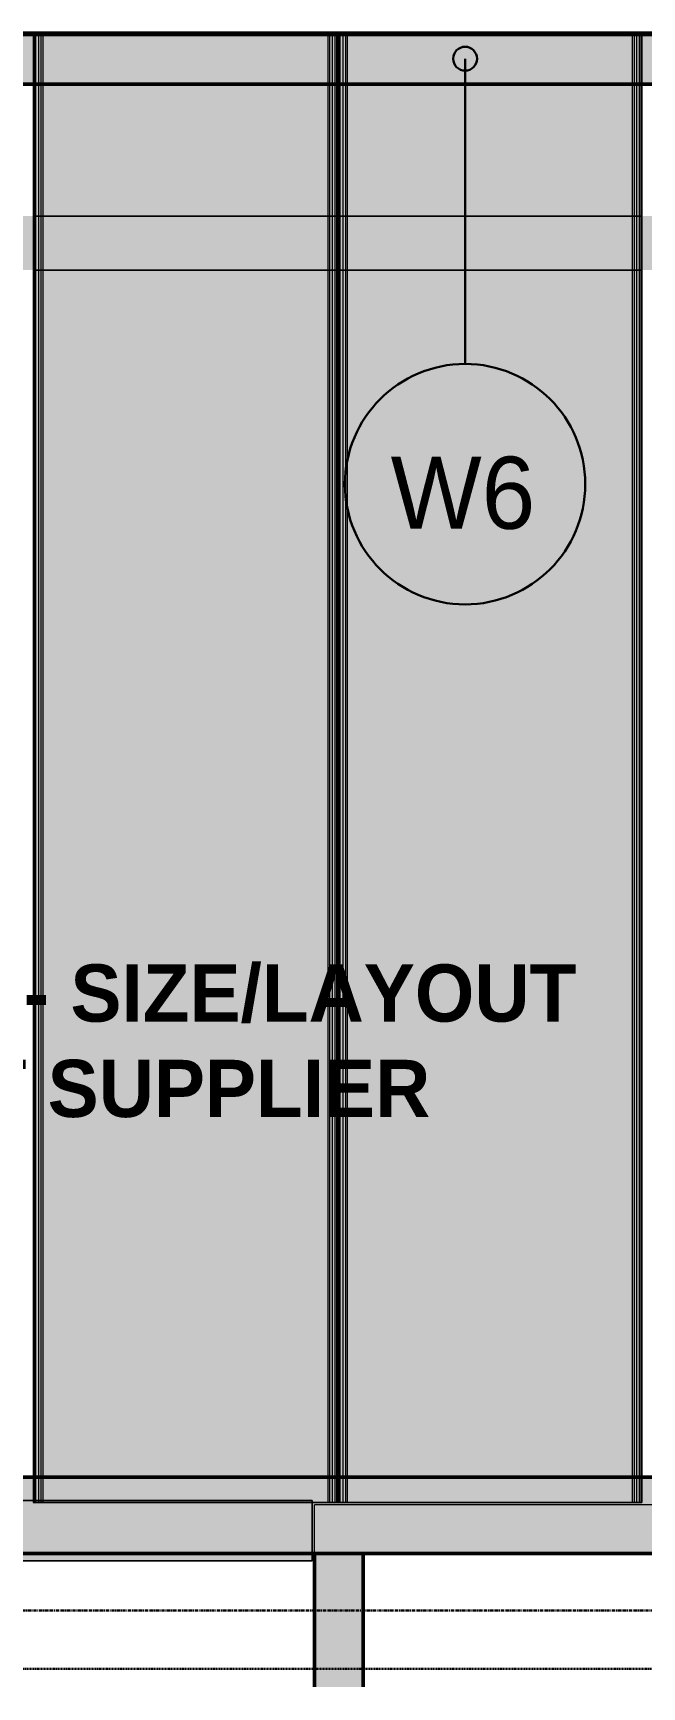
# Model space of a CAD drawing. Header units: inches. Extents: x -4126 to 593, y 9773 to 12297.
# Drawn here: x -1078.6 to -982.8, y 11523.2 to 11783.2 of the extents above; entities that cross this region are included whole.
import ezdxf

# ---------------------------------------------------------------- set-up
doc = ezdxf.new("R2010")
doc.units = ezdxf.units.IN
doc.header["$MEASUREMENT"] = 0
doc.linetypes.add('Dash Dot 3_16_', pattern=[0.3125, 0.1875, -0.0625, 0, -0.0625])
doc.linetypes.add('Grid Line 1_2_', pattern=[0.875, 0.5, -0.125, 0.125, -0.125])
for name, color, linetype, lineweight in [('A-ANNO-IDEN', 131, 'Continuous', 30), ('A-ANNO-SYMB', 150, 'Continuous', 9), ('A-WALL', 113, 'Continuous', 13), ('A-WALL-IDEN', 211, 'Continuous', 30), ('I-WALL', 2, 'Continuous', 13), ('S-BEAM', 12, 'Continuous', 9), ('S-FNDN', 32, 'Continuous', 13), ('S-GRID', 1, 'Continuous', 9)]:
    doc.layers.add(name, color=color, linetype=linetype, lineweight=lineweight)
doc.styles.add('Century Gothic_2', font='ufonts.com_century-gothic.ttf', dxfattribs={"height": 11.338583})
doc.styles.add('Century Gothic_B', font='GOTHICB.TTF', dxfattribs={"height": 9})

# ---------------------------------------------------------------- blocks, each defined once
blk = doc.blocks.new('CTR - 1st Phase - Common Walls_rvt-2-FRAMING PLAN - 2ND FLOOR AT RAMP')
at = {"layer": 'A-WALL', "lineweight": 5, "transparency": 33554585}
blk.add_hatch(color=8, dxfattribs=at).paths.add_polyline_path([(-3203.32, 11782.99), (-3203.32, 11783.24), (-3742.95, 11783.24), (-3742.95, 11782.99), (-3236.63, 11782.99)], flags=0)
at = {"layer": 'I-WALL', "lineweight": 5, "transparency": 33554585}
h = blk.add_hatch(color=8, dxfattribs=at)
h.paths.add_polyline_path([(-3501.42, 11745.94), (-3501.42, 11754.44), (-3534.23, 11754.44), (-3534.23, 11745.94), (-3505.3, 11745.94)], flags=0)
h.paths.add_polyline_path([(-3534.63, 11745.94), (-3534.63, 11754.44), (-3536.32, 11754.44), (-3536.32, 11745.94), (-3535.06, 11745.94)], flags=0)
h.paths.add_polyline_path([(-3536.71, 11745.94), (-3536.71, 11754.44), (-3582.12, 11754.44), (-3582.12, 11745.94)], flags=0)
h.paths.add_polyline_path([(-3583.36, 11745.94), (-3582.51, 11745.94), (-3582.51, 11754.44), (-3584.2, 11754.44), (-3584.2, 11745.94), (-3583.4, 11745.94)], flags=0)
h.paths.add_polyline_path([(-3584.6, 11745.94), (-3584.6, 11754.44), (-3630, 11754.44), (-3630, 11745.94), (-3597.57, 11745.94)], flags=0)
h.paths.add_polyline_path([(-3631.28, 11745.94), (-3630.39, 11745.94), (-3630.39, 11754.44), (-3632.08, 11754.44), (-3632.08, 11745.94), (-3631.65, 11745.94)], flags=0)
h.paths.add_polyline_path([(-3632.48, 11745.94), (-3632.48, 11754.44), (-3677.88, 11754.44), (-3677.88, 11745.94)], flags=0)
h.paths.add_polyline_path([(-3679.12, 11745.94), (-3678.27, 11745.94), (-3678.27, 11754.44), (-3679.97, 11754.44), (-3679.97, 11745.94), (-3679.16, 11745.94)], flags=0)
h.paths.add_polyline_path([(-3680.36, 11745.94), (-3680.36, 11754.44), (-3725.76, 11754.44), (-3725.76, 11745.94), (-3687.81, 11745.94)], flags=0)
h.paths.add_polyline_path([(-3727.04, 11745.94), (-3726.15, 11745.94), (-3726.15, 11754.44), (-3727.85, 11754.44), (-3727.85, 11745.94), (-3727.42, 11745.94)], flags=0)
h.paths.add_polyline_path([(-3728.24, 11745.94), (-3728.24, 11754.44), (-3773.64, 11754.44), (-3773.64, 11745.94)], flags=0)
h.paths.add_polyline_path([(-3774.84, 11745.94), (-3774.04, 11745.94), (-3774.04, 11754.44), (-3775.73, 11754.44), (-3775.73, 11745.94), (-3774.88, 11745.94)], flags=0)
h.paths.add_polyline_path([(-3776.12, 11745.94), (-3776.12, 11754.44), (-3821.52, 11754.44), (-3821.52, 11745.94), (-3778.04, 11745.94)], flags=0)
h.paths.add_polyline_path([(-3822.35, 11745.94), (-3821.92, 11745.94), (-3821.92, 11754.44), (-3822.76, 11754.44), (-3822.72, 11745.94)], flags=0)
h = blk.add_hatch(color=8, dxfattribs=at)
h.paths.add_polyline_path([(-3534.23, 11745.94), (-3534.23, 11754.44), (-3534.63, 11754.44), (-3534.63, 11745.94)], flags=0)
h.paths.add_polyline_path([(-3536.71, 11745.94), (-3536.32, 11745.94), (-3536.32, 11754.44), (-3536.71, 11754.44), (-3536.71, 11746.71)], flags=0)
h.paths.add_polyline_path([(-3582.51, 11745.94), (-3582.12, 11745.94), (-3582.12, 11754.44), (-3582.51, 11754.44), (-3582.51, 11747.83)], flags=0)
h.paths.add_polyline_path([(-3584.2, 11745.94), (-3584.2, 11754.44), (-3584.6, 11754.44), (-3584.6, 11745.94)], flags=0)
h.paths.add_polyline_path([(-3630.39, 11745.94), (-3630, 11745.94), (-3630, 11754.44), (-3630.39, 11754.44), (-3630.39, 11749)], flags=0)
h.paths.add_polyline_path([(-3632.48, 11745.94), (-3632.08, 11745.94), (-3632.08, 11754.44), (-3632.48, 11754.44), (-3632.48, 11749.05)], flags=0)
h.paths.add_polyline_path([(-3677.88, 11745.94), (-3677.88, 11754.44), (-3678.27, 11754.44), (-3678.27, 11745.94)], flags=0)
h.paths.add_polyline_path([(-3679.97, 11745.94), (-3679.97, 11754.44), (-3680.36, 11754.44), (-3680.36, 11745.94)], flags=0)
h.paths.add_polyline_path([(-3725.76, 11745.94), (-3725.76, 11754.44), (-3726.15, 11754.44), (-3726.15, 11745.94)], flags=0)
h.paths.add_polyline_path([(-3728.24, 11745.94), (-3727.85, 11745.94), (-3727.85, 11754.44), (-3728.24, 11754.44), (-3728.24, 11751.4)], flags=0)
h.paths.add_polyline_path([(-3774.04, 11745.94), (-3773.64, 11745.94), (-3773.64, 11754.44), (-3774.04, 11754.44), (-3774.04, 11752.52)], flags=0)
h.paths.add_polyline_path([(-3776.12, 11745.94), (-3775.73, 11745.94), (-3775.73, 11754.44), (-3776.12, 11754.44), (-3776.12, 11752.57)], flags=0)
h.paths.add_polyline_path([(-3821.92, 11745.94), (-3821.52, 11745.94), (-3821.52, 11754.44), (-3821.92, 11754.44), (-3821.92, 11753.69)], flags=0)
at = {"layer": 'A-WALL', "color": 53, "lineweight": 50}
blk.add_line((-3203.32, 11782.99), (-3742.95, 11782.99), dxfattribs=at)
at = {"layer": 'A-WALL', "color": 253}
blk.add_line((-3211.32, 11782.99), (-3742.95, 11782.99), dxfattribs=at)
at = {"layer": 'I-WALL', "color": 253}
for p, q in [((-3631.2, 11754.44), (-3630.82, 11754.44)), ((-3630.82, 11754.44), (-3630.39, 11754.44)), ((-3630.39, 11754.44), (-3630, 11754.44)), ((-3630, 11754.44), (-3584.6, 11754.44)), ((-3584.6, 11754.44), (-3584.2, 11754.44)), ((-3584.2, 11754.44), (-3583.77, 11754.44)), ((-3583.77, 11754.44), (-3583.4, 11754.44)), ((-3583.31, 11754.44), (-3582.94, 11754.44)), ((-3582.94, 11754.44), (-3582.51, 11754.44)), ((-3582.51, 11754.44), (-3582.12, 11754.44)), ((-3582.12, 11754.44), (-3536.71, 11754.44)), ((-3536.71, 11754.44), (-3536.32, 11754.44)), ((-3536.32, 11754.44), (-3535.89, 11754.44)), ((-3535.89, 11754.44), (-3535.51, 11754.44)), ((-3630.82, 11745.94), (-3631.2, 11745.94)), ((-3630.39, 11745.94), (-3630.82, 11745.94)), ((-3630, 11745.94), (-3630.39, 11745.94)), ((-3584.6, 11745.94), (-3630, 11745.94)), ((-3584.2, 11745.94), (-3584.6, 11745.94)), ((-3583.77, 11745.94), (-3584.2, 11745.94)), ((-3583.4, 11745.94), (-3583.77, 11745.94)), ((-3582.94, 11745.94), (-3583.31, 11745.94)), ((-3582.51, 11745.94), (-3582.94, 11745.94)), ((-3582.12, 11745.94), (-3582.51, 11745.94)), ((-3536.71, 11745.94), (-3582.12, 11745.94)), ((-3536.32, 11745.94), (-3536.71, 11745.94)), ((-3535.89, 11745.94), (-3536.32, 11745.94)), ((-3535.51, 11745.94), (-3535.89, 11745.94))]:
    blk.add_line(p, q, dxfattribs=at)
at = {"layer": 'I-WALL', "color": 9}
for p, q in [((-3630.39, 11754.44), (-3631.2, 11754.44)), ((-3630, 11754.44), (-3630.39, 11754.44)), ((-3584.6, 11754.44), (-3630, 11754.44)), ((-3584.2, 11754.44), (-3584.6, 11754.44)), ((-3583.4, 11754.44), (-3584.2, 11754.44)), ((-3582.51, 11754.44), (-3583.31, 11754.44)), ((-3582.12, 11754.44), (-3582.51, 11754.44)), ((-3536.71, 11754.44), (-3582.12, 11754.44)), ((-3536.32, 11754.44), (-3536.71, 11754.44)), ((-3535.51, 11754.44), (-3536.32, 11754.44)), ((-3631.2, 11745.94), (-3630.39, 11745.94)), ((-3630.39, 11745.94), (-3630, 11745.94)), ((-3630, 11745.94), (-3584.6, 11745.94)), ((-3584.6, 11745.94), (-3584.2, 11745.94)), ((-3584.2, 11745.94), (-3583.4, 11745.94)), ((-3583.31, 11745.94), (-3582.51, 11745.94)), ((-3582.51, 11745.94), (-3582.12, 11745.94)), ((-3582.12, 11745.94), (-3536.71, 11745.94)), ((-3536.71, 11745.94), (-3536.32, 11745.94)), ((-3536.32, 11745.94), (-3535.51, 11745.94))]:
    blk.add_line(p, q, dxfattribs=at)
blk = doc.blocks.new('CTR - 1st Phase -Stairs _ Elevators_rvt-2-FRAMING PLAN - 2ND FLOOR AT RAMP')
at = {"layer": 'I-WALL', "lineweight": 5, "transparency": 33554585}
h = blk.add_hatch(color=8, dxfattribs=at)
h.paths.add_polyline_path([(-3823.2, 11551.9), (-3823.2, 11551.92), (-3823.82, 11551.9)], flags=0)
h.paths.add_polyline_path([(-3823.2, 11552.46), (-3823.23, 11552.49), (-3823.22, 11552.46)], flags=0)
h = blk.add_hatch(color=8, dxfattribs=at)
h.paths.add_polyline_path([(-3823.2, 11551.92), (-3823.21, 11552.04), (-3823.82, 11552), (-3823.82, 11551.92), (-3823.2, 11551.92)], flags=0)
h.paths.add_polyline_path([(-3823.82, 11552.34), (-3823.2, 11552.38), (-3823.22, 11552.46), (-3823.82, 11552.41), (-3823.82, 11552.38)], flags=0)
for points in [[(-3823.82, 11552.04), (-3823.2, 11552.04), (-3823.22, 11552.34), (-3823.82, 11552.34)], [(-3823.82, 11551.19), (-3823.2, 11551.19), (-3823.2, 11551.9), (-3823.82, 11551.9), (-3823.82, 11551.34)], [(-3823.2, 11548.19), (-3823.2, 11551.19), (-3823.82, 11551.19), (-3823.82, 11548.19)], [(-3774.04, 11552.04), (-3747.33, 11552.04), (-3747.33, 11552.19), (-3822.76, 11552.19), (-3822.76, 11552.34), (-3823.2, 11552.34), (-3823.16, 11552.04), (-3774.47, 11552.04)], [(-3587.32, 11542.99), (-3587.32, 11552.19), (-3747.33, 11552.19), (-3747.33, 11548.19), (-3823.2, 11548.19), (-3823.16, 11542.99), (-3599.32, 11542.99)], [(-3821.52, 11552.19), (-3821.52, 11552.34), (-3821.92, 11552.34), (-3821.92, 11552.19)], [(-3823.2, 11547.59), (-3823.2, 11548.19), (-3823.82, 11548.19), (-3823.82, 11547.59)], [(-3823.2, 11542.99), (-3823.2, 11547.59), (-3823.82, 11547.59), (-3823.82, 11542.99)]]:
    blk.add_hatch(color=8, dxfattribs=at).paths.add_polyline_path(points, flags=0)
h = blk.add_hatch(color=8, dxfattribs=at)
h.paths.add_polyline_path([(-3823.16, 11548.19), (-3747.33, 11548.19), (-3747.33, 11552.04), (-3823.2, 11552), (-3823.2, 11548.19)], flags=0)
h.paths.add_polyline_path([(-3823.2, 11552.34), (-3822.76, 11552.38), (-3822.76, 11552.49), (-3823.2, 11552.46), (-3823.2, 11552.38)], flags=0)
h = blk.add_hatch(color=8, dxfattribs=at)
h.paths.add_polyline_path([(-3774.47, 11552.34), (-3774.47, 11552.49), (-3775.3, 11552.46), (-3775.3, 11552.34), (-3774.84, 11552.34)], flags=0)
h.paths.add_polyline_path([(-3822.35, 11552.34), (-3822.35, 11552.49), (-3822.76, 11552.46), (-3822.72, 11552.34)], flags=0)
h = blk.add_hatch(color=8, dxfattribs=at)
h.paths.add_polyline_path([(-3774.47, 11552.19), (-3774.47, 11552.34), (-3775.3, 11552.34), (-3775.3, 11552.19), (-3774.84, 11552.19)], flags=0)
h.paths.add_polyline_path([(-3822.72, 11552.19), (-3822.35, 11552.19), (-3822.35, 11552.34), (-3822.76, 11552.34), (-3822.76, 11552.19)], flags=0)
h = blk.add_hatch(color=8, dxfattribs=at)
h.paths.add_polyline_path([(-3821.92, 11552.34), (-3821.92, 11552.49), (-3822.35, 11552.46), (-3822.35, 11552.34)], flags=0)
h.paths.add_polyline_path([(-3819.32, 11552.34), (-3819.32, 11552.49), (-3821.52, 11552.46), (-3821.52, 11552.34)], flags=0)
h = blk.add_hatch(color=8, dxfattribs=at)
h.paths.add_polyline_path([(-3727.42, 11552.19), (-3726.58, 11552.19), (-3726.58, 11552.49), (-3727.42, 11552.49)], flags=0)
h.paths.add_polyline_path([(-3821.52, 11552.19), (-3819.32, 11552.19), (-3819.32, 11552.34), (-3821.52, 11552.34)], flags=0)
h.paths.add_polyline_path([(-3821.92, 11552.19), (-3821.92, 11552.34), (-3822.35, 11552.34), (-3822.35, 11552.19)], flags=0)
h.paths.add_polyline_path([(-3679.16, 11552.19), (-3678.7, 11552.19), (-3678.7, 11552.49), (-3679.54, 11552.49), (-3679.54, 11552.19)], flags=0)
h.paths.add_polyline_path([(-3630.82, 11552.19), (-3630.82, 11552.49), (-3631.65, 11552.49), (-3631.65, 11552.19), (-3631.2, 11552.19)], flags=0)
h = blk.add_hatch(color=8, dxfattribs=at)
h.paths.add_polyline_path([(-3728.24, 11552.19), (-3727.85, 11552.19), (-3727.85, 11552.49), (-3728.24, 11552.49)], flags=0)
h.paths.add_polyline_path([(-3774.04, 11552.19), (-3773.64, 11552.19), (-3773.64, 11552.34), (-3774.04, 11552.34)], flags=0)
h.paths.add_polyline_path([(-3726.15, 11552.19), (-3725.76, 11552.19), (-3725.76, 11552.49), (-3726.15, 11552.49)], flags=0)
h.paths.add_polyline_path([(-3680.36, 11552.19), (-3679.97, 11552.19), (-3679.97, 11552.49), (-3680.36, 11552.49)], flags=0)
h.paths.add_polyline_path([(-3775.73, 11552.19), (-3775.73, 11552.34), (-3776.12, 11552.34), (-3776.12, 11552.19)], flags=0)
h.paths.add_polyline_path([(-3630.39, 11552.19), (-3630, 11552.19), (-3630, 11552.49), (-3630.39, 11552.49)], flags=0)
h.paths.add_polyline_path([(-3678.27, 11552.19), (-3677.88, 11552.19), (-3677.88, 11552.49), (-3678.27, 11552.49)], flags=0)
h.paths.add_polyline_path([(-3632.48, 11552.19), (-3632.08, 11552.19), (-3632.08, 11552.49), (-3632.48, 11552.49)], flags=0)
h.paths.add_polyline_path([(-3821.52, 11552.34), (-3821.52, 11552.49), (-3821.92, 11552.46), (-3821.92, 11552.34)], flags=0)
h = blk.add_hatch(color=8, dxfattribs=at)
h.paths.add_polyline_path([(-3774.04, 11552.19), (-3774.04, 11552.49), (-3774.47, 11552.46), (-3774.47, 11552.19)], flags=0)
h.paths.add_polyline_path([(-3773.64, 11552.19), (-3728.24, 11552.19), (-3728.24, 11552.49), (-3773.64, 11552.46), (-3773.64, 11552.34)], flags=0)
h.paths.add_polyline_path([(-3727.42, 11552.19), (-3727.42, 11552.49), (-3727.85, 11552.49), (-3727.85, 11552.19)], flags=0)
h.paths.add_polyline_path([(-3726.58, 11552.19), (-3726.15, 11552.19), (-3726.15, 11552.49), (-3726.58, 11552.49)], flags=0)
h.paths.add_polyline_path([(-3775.3, 11552.19), (-3775.3, 11552.49), (-3775.73, 11552.46), (-3775.73, 11552.19)], flags=0)
h.paths.add_polyline_path([(-3776.12, 11552.19), (-3776.12, 11552.49), (-3819.32, 11552.46), (-3819.32, 11552.19), (-3778.04, 11552.19)], flags=0)
h.paths.add_polyline_path([(-3725.76, 11552.19), (-3680.36, 11552.19), (-3680.36, 11552.49), (-3725.76, 11552.49)], flags=0)
h.paths.add_polyline_path([(-3679.97, 11552.19), (-3679.54, 11552.19), (-3679.54, 11552.49), (-3679.97, 11552.49)], flags=0)
h.paths.add_polyline_path([(-3631.65, 11552.19), (-3631.65, 11552.49), (-3632.08, 11552.49), (-3632.08, 11552.19)], flags=0)
h.paths.add_polyline_path([(-3587.32, 11552.19), (-3587.32, 11552.49), (-3630, 11552.49), (-3630, 11552.19), (-3599.32, 11552.19)], flags=0)
h.paths.add_polyline_path([(-3632.48, 11552.19), (-3632.48, 11552.49), (-3677.88, 11552.49), (-3677.88, 11552.19)], flags=0)
h.paths.add_polyline_path([(-3678.27, 11552.19), (-3678.27, 11552.49), (-3678.7, 11552.49), (-3678.7, 11552.19)], flags=0)
h.paths.add_polyline_path([(-3630.82, 11552.19), (-3630.39, 11552.19), (-3630.39, 11552.49), (-3630.82, 11552.49)], flags=0)
h = blk.add_hatch(color=8, dxfattribs=at)
h.paths.add_polyline_path([(-3775.73, 11552.34), (-3775.73, 11552.49), (-3776.12, 11552.46), (-3776.12, 11552.34)], flags=0)
h.paths.add_polyline_path([(-3773.64, 11552.34), (-3773.64, 11552.49), (-3774.04, 11552.46), (-3774.04, 11552.34)], flags=0)
at = {"layer": 'I-WALL', "color": 254}
for p, q in [((-3823.82, 11552.49), (-3823.23, 11552.49)), ((-3823.23, 11552.49), (-3823.82, 11552.49)), ((-3823.82, 11552.04), (-3823.82, 11552.34)), ((-3823.82, 11552.34), (-3823.82, 11552.04)), ((-3823.82, 11542.99), (-3823.82, 11547.59)), ((-3823.82, 11547.59), (-3823.82, 11542.99)), ((-3823.82, 11542.99), (-3823.2, 11542.99)), ((-3823.2, 11542.99), (-3823.82, 11542.99))]:
    blk.add_line(p, q, dxfattribs=at)
at = {"layer": 'I-WALL', "color": 253}
for p, q in [((-3823.82, 11551.61), (-3823.82, 11551.9)), ((-3823.82, 11551.9), (-3823.82, 11551.61)), ((-3823.82, 11551.19), (-3823.82, 11551.56)), ((-3823.82, 11551.56), (-3823.82, 11551.19)), ((-3823.82, 11548.19), (-3823.82, 11551.19)), ((-3823.82, 11551.19), (-3823.82, 11548.19)), ((-3823.16, 11552.49), (-3822.76, 11552.49)), ((-3822.76, 11552.49), (-3823.16, 11552.49)), ((-3822.72, 11552.49), (-3822.35, 11552.49)), ((-3822.35, 11552.49), (-3822.72, 11552.49)), ((-3822.35, 11552.49), (-3821.92, 11552.49)), ((-3821.92, 11552.49), (-3822.35, 11552.49)), ((-3821.92, 11552.49), (-3821.52, 11552.49)), ((-3821.52, 11552.49), (-3819.32, 11552.49)), ((-3819.32, 11552.49), (-3821.52, 11552.49)), ((-3819.32, 11552.49), (-3776.12, 11552.49)), ((-3776.12, 11552.49), (-3819.32, 11552.49)), ((-3776.12, 11552.49), (-3775.73, 11552.49)), ((-3775.73, 11552.49), (-3776.12, 11552.49)), ((-3775.73, 11552.49), (-3775.3, 11552.49)), ((-3775.3, 11552.49), (-3775.73, 11552.49)), ((-3775.3, 11552.49), (-3774.92, 11552.49)), ((-3774.92, 11552.49), (-3775.3, 11552.49)), ((-3774.84, 11552.49), (-3774.47, 11552.49)), ((-3774.47, 11552.49), (-3774.84, 11552.49)), ((-3774.47, 11552.49), (-3774.04, 11552.49)), ((-3774.04, 11552.49), (-3774.47, 11552.49)), ((-3774.04, 11552.49), (-3773.64, 11552.49)), ((-3773.64, 11552.49), (-3774.04, 11552.49)), ((-3773.64, 11552.49), (-3747.33, 11552.49)), ((-3747.33, 11552.49), (-3773.64, 11552.49)), ((-3747.33, 11552.49), (-3728.24, 11552.49)), ((-3728.24, 11552.49), (-3747.33, 11552.49)), ((-3728.24, 11552.49), (-3727.85, 11552.49)), ((-3727.85, 11552.49), (-3727.42, 11552.49)), ((-3727.42, 11552.49), (-3727.85, 11552.49)), ((-3727.42, 11552.49), (-3727.04, 11552.49)), ((-3726.96, 11552.49), (-3726.58, 11552.49)), ((-3726.58, 11552.49), (-3726.15, 11552.49)), ((-3726.15, 11552.49), (-3726.58, 11552.49)), ((-3726.15, 11552.49), (-3725.76, 11552.49)), ((-3725.76, 11552.49), (-3680.36, 11552.49)), ((-3680.36, 11552.49), (-3725.76, 11552.49)), ((-3680.36, 11552.49), (-3679.97, 11552.49)), ((-3679.97, 11552.49), (-3679.54, 11552.49)), ((-3679.54, 11552.49), (-3679.97, 11552.49)), ((-3679.54, 11552.49), (-3679.16, 11552.49)), ((-3679.08, 11552.49), (-3678.7, 11552.49)), ((-3678.7, 11552.49), (-3678.27, 11552.49)), ((-3678.27, 11552.49), (-3678.7, 11552.49)), ((-3678.27, 11552.49), (-3677.88, 11552.49)), ((-3677.88, 11552.49), (-3632.48, 11552.49)), ((-3632.48, 11552.49), (-3677.88, 11552.49)), ((-3632.48, 11552.49), (-3632.08, 11552.49)), ((-3632.08, 11552.49), (-3631.65, 11552.49)), ((-3631.65, 11552.49), (-3632.08, 11552.49)), ((-3631.65, 11552.49), (-3631.28, 11552.49)), ((-3631.2, 11552.49), (-3630.82, 11552.49)), ((-3630.82, 11552.49), (-3630.39, 11552.49)), ((-3630.39, 11552.49), (-3630.82, 11552.49)), ((-3630.39, 11552.49), (-3630, 11552.49)), ((-3630, 11552.49), (-3599.32, 11552.49)), ((-3587.32, 11552.49), (-3630, 11552.49)), ((-3599.32, 11552.49), (-3587.32, 11552.49)), ((-3587.32, 11552.49), (-3587.32, 11552.19)), ((-3587.32, 11552.19), (-3587.32, 11552.49)), ((-3587.32, 11552.19), (-3587.32, 11544.19)), ((-3587.32, 11544.19), (-3587.32, 11552.19)), ((-3823.82, 11547.59), (-3823.82, 11548.19)), ((-3823.82, 11548.19), (-3823.82, 11547.59)), ((-3823.16, 11542.99), (-3587.32, 11542.99)), ((-3587.32, 11542.99), (-3823.16, 11542.99)), ((-3587.32, 11544.19), (-3587.32, 11542.99)), ((-3587.32, 11542.99), (-3587.32, 11544.19))]:
    blk.add_line(p, q, dxfattribs=at)
at = {"layer": 'I-WALL', "color": 9}
for p, q in [((-3821.52, 11552.49), (-3821.92, 11552.49)), ((-3727.85, 11552.49), (-3728.24, 11552.49)), ((-3727.04, 11552.49), (-3727.42, 11552.49)), ((-3726.58, 11552.49), (-3726.96, 11552.49)), ((-3725.76, 11552.49), (-3726.15, 11552.49)), ((-3679.97, 11552.49), (-3680.36, 11552.49)), ((-3679.16, 11552.49), (-3679.54, 11552.49)), ((-3678.7, 11552.49), (-3679.08, 11552.49)), ((-3677.88, 11552.49), (-3678.27, 11552.49)), ((-3632.08, 11552.49), (-3632.48, 11552.49)), ((-3631.28, 11552.49), (-3631.65, 11552.49)), ((-3630.82, 11552.49), (-3631.2, 11552.49)), ((-3630, 11552.49), (-3630.39, 11552.49))]:
    blk.add_line(p, q, dxfattribs=at)
blk = doc.blocks.new('034100 - Precast Structural Concrete - Solid Plank - 12_-V231-FRAMING PLAN - 2ND FLOOR AT RAMP')
at = {"layer": 'S-BEAM', "transparency": 33554483}
h = blk.add_hatch(color=256, dxfattribs=at)
h.paths.add_polyline_path([(230.8, 23.52), (230.8, 23.9), (226.8, 23.9), (226.8, 23.52), (227.45, 23.52)], flags=0)
h.paths.add_polyline_path([(7.8, 23.9), (0, 23.9), (0, 23.52), (7.8, 23.52)], flags=0)
h = blk.add_hatch(color=256, dxfattribs=at)
h.paths.add_polyline_path([(230.8, -23.52), (230.8, 23.52), (226.8, 23.52), (226.8, -23.52)], flags=0)
h.paths.add_polyline_path([(7.8, 9.73), (7.8, 23.52), (0, 23.52), (0, -23.52), (7.8, -23.52)], flags=0)
for points in [[(226.8, 23.52), (226.8, 23.9), (7.8, 23.9), (7.8, 23.52), (97.82, 23.52)], [(226.8, 23.52), (7.8, 23.52), (7.8, -23.52), (226.8, -23.52), (226.8, 7.97)], [(226.8, 23.9), (226.8, 23.94), (97.82, 23.9)], [(230.8, 23.9), (230.8, 23.94), (227.47, 23.9)], [(226.8, 22.7), (226.8, 23.09), (7.8, 23.09), (7.8, 22.7), (97.82, 22.7)], [(226.8, -23.09), (226.8, -22.7), (7.8, -22.7), (7.8, -23.09), (97.82, -23.09)], [(226.8, -23.9), (226.8, -23.52), (7.8, -23.52), (7.8, -23.9), (97.82, -23.9)], [(226.8, -23.94), (226.8, -23.9), (97.82, -23.94)]]:
    blk.add_hatch(color=256, dxfattribs=at).paths.add_polyline_path(points, flags=0)
h = blk.add_hatch(color=256, dxfattribs=at)
h.paths.add_polyline_path([(230.8, 22.7), (230.8, 23.09), (226.8, 23.09), (226.8, 22.7), (227.42, 22.7)], flags=0)
h.paths.add_polyline_path([(7.8, 23.09), (0, 23.09), (0, 22.7), (7.8, 22.7)], flags=0)
h = blk.add_hatch(color=256, dxfattribs=at)
h.paths.add_polyline_path([(230.8, -22.7), (226.8, -22.7), (226.8, -23.09), (230.8, -23.09)], flags=0)
h.paths.add_polyline_path([(7.8, -22.7), (0, -22.7), (0, -23.09), (7.8, -23.09)], flags=0)
h = blk.add_hatch(color=256, dxfattribs=at)
h.paths.add_polyline_path([(230.8, -23.52), (226.8, -23.52), (226.8, -23.9), (230.8, -23.9)], flags=0)
h.paths.add_polyline_path([(7.8, -23.52), (0, -23.52), (0, -23.9), (7.8, -23.9)], flags=0)
at = {"layer": 'S-BEAM'}
for p, q in [((0, 23.94), (0, 23.9)), ((0, 23.94), (7.8, 23.94)), ((0, 23.76), (0, 23.9)), ((0, 23.9), (0, 23.52)), ((0, 23.9), (7.8, 23.9)), ((0, 23.52), (0, 23.76)), ((0, 23.76), (7.8, 23.76)), ((0, 23.76), (7.8, 23.76)), ((0, 22.7), (0, 23.52)), ((0, 23.52), (0, -23.52)), ((0, 23.52), (7.8, 23.52)), ((7.8, 23.94), (226.8, 23.94)), ((7.8, 23.9), (226.8, 23.9)), ((7.8, 23.76), (226.8, 23.76)), ((7.8, 23.76), (226.8, 23.76)), ((7.8, 23.52), (226.8, 23.52)), ((226.8, 23.94), (230.8, 23.94)), ((226.8, 23.9), (230.8, 23.9)), ((226.8, 23.76), (230.8, 23.76)), ((226.8, 23.76), (230.8, 23.76)), ((226.8, 23.52), (230.8, 23.52)), ((230.8, 23.9), (230.8, 23.94)), ((230.8, 23.52), (230.8, 23.9)), ((230.8, 23.9), (230.8, 23.76)), ((230.8, 23.76), (230.8, 23.52)), ((230.8, -23.52), (230.8, 23.52)), ((230.8, 23.52), (230.8, 22.7)), ((0, 22.7), (0, 23.09)), ((0, 23.09), (0, 22.7)), ((0, 23.09), (7.8, 23.09)), ((0, 23.09), (7.8, 23.09)), ((0, 22.4), (0, 22.7)), ((0, 22.7), (7.8, 22.7)), ((0, -22.4), (0, 22.4)), ((0, 22.4), (7.8, 22.4)), ((7.8, 23.09), (226.8, 23.09)), ((7.8, 23.09), (226.8, 23.09)), ((7.8, 22.7), (226.8, 22.7)), ((7.8, 22.4), (226.8, 22.4)), ((226.8, 23.09), (230.8, 23.09)), ((226.8, 23.09), (230.8, 23.09)), ((226.8, 22.7), (230.8, 22.7)), ((226.8, 22.4), (230.8, 22.4)), ((230.8, 22.7), (230.8, 23.09)), ((230.8, 23.09), (230.8, 22.7)), ((230.8, 22.7), (230.8, 22.4)), ((230.8, 22.4), (230.8, -22.4)), ((0, -22.7), (0, -22.4)), ((0, -22.4), (7.8, -22.4)), ((0, -23.52), (0, -22.7)), ((0, -22.7), (0, -23.09)), ((0, -23.09), (0, -22.7)), ((0, -22.7), (7.8, -22.7)), ((0, -23.09), (7.8, -23.09)), ((0, -23.09), (7.8, -23.09)), ((7.8, -22.4), (226.8, -22.4)), ((7.8, -22.7), (226.8, -22.7)), ((7.8, -23.09), (226.8, -23.09)), ((7.8, -23.09), (226.8, -23.09)), ((226.8, -22.4), (230.8, -22.4)), ((226.8, -22.7), (230.8, -22.7)), ((226.8, -23.09), (230.8, -23.09)), ((226.8, -23.09), (230.8, -23.09)), ((230.8, -22.4), (230.8, -22.7)), ((230.8, -22.7), (230.8, -23.09)), ((230.8, -23.09), (230.8, -22.7)), ((230.8, -22.7), (230.8, -23.52)), ((0, -23.52), (0, -23.9)), ((0, -23.76), (0, -23.52)), ((7.8, -23.52), (0, -23.52)), ((0, -23.9), (0, -23.76)), ((7.8, -23.76), (0, -23.76)), ((0, -23.76), (7.8, -23.76)), ((0, -23.9), (0, -23.94)), ((0, -23.9), (7.8, -23.9)), ((0, -23.94), (7.8, -23.94)), ((226.8, -23.52), (7.8, -23.52)), ((226.8, -23.76), (7.8, -23.76)), ((7.8, -23.76), (226.8, -23.76)), ((7.8, -23.9), (226.8, -23.9)), ((7.8, -23.94), (226.8, -23.94)), ((230.8, -23.52), (226.8, -23.52)), ((230.8, -23.76), (226.8, -23.76)), ((226.8, -23.76), (230.8, -23.76)), ((226.8, -23.9), (230.8, -23.9)), ((226.8, -23.94), (230.8, -23.94)), ((230.8, -23.52), (230.8, -23.76)), ((230.8, -23.9), (230.8, -23.52)), ((230.8, -23.76), (230.8, -23.9)), ((230.8, -23.94), (230.8, -23.9))]:
    blk.add_line(p, q, dxfattribs=at)
blk = doc.blocks.new('034100 - Precast Structural Concrete - Solid Plank - 12_-V232-FRAMING PLAN - 2ND FLOOR AT RAMP')
at = {"layer": 'S-BEAM', "transparency": 33554483}
h = blk.add_hatch(color=256, dxfattribs=at)
h.paths.add_polyline_path([(230.8, 23.52), (230.8, 23.9), (226.8, 23.9), (226.8, 23.52), (229.47, 23.52)], flags=0)
h.paths.add_polyline_path([(7.8, 23.9), (0, 23.9), (0, 23.52), (7.8, 23.52)], flags=0)
h = blk.add_hatch(color=256, dxfattribs=at)
h.paths.add_polyline_path([(230.8, -23.52), (230.8, 23.52), (226.8, 23.52), (226.8, -23.52), (227.49, -23.52)], flags=0)
h.paths.add_polyline_path([(7.8, 23.52), (0, 23.52), (0, -23.52), (7.8, -23.52)], flags=0)
for points in [[(226.8, 23.52), (226.8, 23.9), (7.8, 23.9), (7.8, 23.52), (97.82, 23.52)], [(226.8, -23.52), (226.8, 23.52), (7.8, 23.52), (7.8, -23.52), (97.82, -23.52)], [(226.8, 23.9), (226.8, 23.94), (97.82, 23.9)], [(230.8, 23.9), (230.8, 23.94), (229.48, 23.9)], [(226.8, 22.7), (226.8, 23.09), (7.8, 23.09), (7.8, 22.7), (97.82, 22.7)], [(226.8, -23.09), (226.8, -22.7), (7.8, -22.7), (7.8, -23.09), (97.82, -23.09)], [(226.8, -23.9), (226.8, -23.52), (7.8, -23.52), (7.8, -23.9), (97.82, -23.9)], [(226.8, -23.94), (226.8, -23.9), (97.82, -23.94)], [(230.8, -23.94), (230.8, -23.9), (227.47, -23.94)]]:
    blk.add_hatch(color=256, dxfattribs=at).paths.add_polyline_path(points, flags=0)
h = blk.add_hatch(color=256, dxfattribs=at)
h.paths.add_polyline_path([(230.8, 22.7), (230.8, 23.09), (226.8, 23.09), (226.8, 22.7), (229.43, 22.7)], flags=0)
h.paths.add_polyline_path([(7.8, 23.09), (0, 23.09), (0, 22.7), (7.8, 22.7)], flags=0)
h = blk.add_hatch(color=256, dxfattribs=at)
h.paths.add_polyline_path([(230.8, -23.09), (230.8, -22.7), (226.8, -22.7), (226.8, -23.09), (227.51, -23.09)], flags=0)
h.paths.add_polyline_path([(7.8, -22.7), (0, -22.7), (0, -23.09), (7.8, -23.09)], flags=0)
h = blk.add_hatch(color=256, dxfattribs=at)
h.paths.add_polyline_path([(230.8, -23.9), (230.8, -23.52), (226.8, -23.52), (226.8, -23.9), (227.47, -23.9)], flags=0)
h.paths.add_polyline_path([(7.8, -23.52), (0, -23.52), (0, -23.9), (7.8, -23.9)], flags=0)
at = {"layer": 'S-BEAM'}
for p, q in [((0, 23.94), (0, 23.9)), ((0, 23.94), (7.8, 23.94)), ((0, 23.76), (0, 23.9)), ((0, 23.9), (0, 23.52)), ((0, 23.9), (7.8, 23.9)), ((0, 23.52), (0, 23.76)), ((0, 23.76), (7.8, 23.76)), ((0, 23.76), (7.8, 23.76)), ((0, 22.7), (0, 23.52)), ((0, 23.52), (0, -23.52)), ((0, 23.52), (7.8, 23.52)), ((7.8, 23.94), (226.8, 23.94)), ((7.8, 23.9), (226.8, 23.9)), ((7.8, 23.76), (226.8, 23.76)), ((7.8, 23.76), (226.8, 23.76)), ((7.8, 23.52), (226.8, 23.52)), ((226.8, 23.94), (230.8, 23.94)), ((226.8, 23.9), (230.8, 23.9)), ((226.8, 23.76), (230.8, 23.76)), ((226.8, 23.76), (230.8, 23.76)), ((226.8, 23.52), (230.8, 23.52)), ((230.8, 23.9), (230.8, 23.94)), ((230.8, 23.52), (230.8, 23.9)), ((230.8, 23.9), (230.8, 23.76)), ((230.8, 23.76), (230.8, 23.52)), ((230.8, -23.52), (230.8, 23.52)), ((230.8, 23.52), (230.8, 22.7)), ((0, 22.7), (0, 23.09)), ((0, 23.09), (0, 22.7)), ((0, 23.09), (7.8, 23.09)), ((0, 23.09), (7.8, 23.09)), ((0, 22.4), (0, 22.7)), ((0, 22.7), (7.8, 22.7)), ((0, -22.4), (0, 22.4)), ((0, 22.4), (7.8, 22.4)), ((7.8, 23.09), (226.8, 23.09)), ((7.8, 23.09), (226.8, 23.09)), ((7.8, 22.7), (226.8, 22.7)), ((7.8, 22.4), (226.8, 22.4)), ((226.8, 23.09), (230.8, 23.09)), ((226.8, 23.09), (230.8, 23.09)), ((226.8, 22.7), (230.8, 22.7)), ((226.8, 22.4), (230.8, 22.4)), ((230.8, 22.7), (230.8, 23.09)), ((230.8, 23.09), (230.8, 22.7)), ((230.8, 22.7), (230.8, 22.4)), ((230.8, 22.4), (230.8, -22.4)), ((0, -22.7), (0, -22.4)), ((0, -22.4), (7.8, -22.4)), ((0, -23.52), (0, -22.7)), ((0, -22.7), (0, -23.09)), ((0, -23.09), (0, -22.7)), ((0, -22.7), (7.8, -22.7)), ((0, -23.09), (7.8, -23.09)), ((0, -23.09), (7.8, -23.09)), ((7.8, -22.4), (226.8, -22.4)), ((7.8, -22.7), (226.8, -22.7)), ((7.8, -23.09), (226.8, -23.09)), ((7.8, -23.09), (226.8, -23.09)), ((226.8, -22.4), (230.8, -22.4)), ((226.8, -22.7), (230.8, -22.7)), ((226.8, -23.09), (230.8, -23.09)), ((226.8, -23.09), (230.8, -23.09)), ((230.8, -22.4), (230.8, -22.7)), ((230.8, -22.7), (230.8, -23.09)), ((230.8, -23.09), (230.8, -22.7)), ((230.8, -22.7), (230.8, -23.52)), ((0, -23.52), (0, -23.9)), ((0, -23.76), (0, -23.52)), ((7.8, -23.52), (0, -23.52)), ((0, -23.9), (0, -23.76)), ((7.8, -23.76), (0, -23.76)), ((0, -23.76), (7.8, -23.76)), ((0, -23.9), (0, -23.94)), ((0, -23.9), (7.8, -23.9)), ((0, -23.94), (7.8, -23.94)), ((226.8, -23.52), (7.8, -23.52)), ((226.8, -23.76), (7.8, -23.76)), ((7.8, -23.76), (226.8, -23.76)), ((7.8, -23.9), (226.8, -23.9)), ((7.8, -23.94), (226.8, -23.94)), ((230.8, -23.52), (226.8, -23.52)), ((230.8, -23.76), (226.8, -23.76)), ((226.8, -23.76), (230.8, -23.76)), ((226.8, -23.9), (230.8, -23.9)), ((226.8, -23.94), (230.8, -23.94)), ((230.8, -23.52), (230.8, -23.76)), ((230.8, -23.9), (230.8, -23.52)), ((230.8, -23.76), (230.8, -23.9)), ((230.8, -23.94), (230.8, -23.9))]:
    blk.add_line(p, q, dxfattribs=at)
blk = doc.blocks.new('Wall Type - Familia4-287244-FRAMING PLAN - 2ND FLOOR AT RAMP')
at = {"layer": 'A-WALL-IDEN'}
blk.add_circle((0, 0), 0.1969, dxfattribs=at)

msp = doc.modelspace()

# ---------------------------------------------------------------- hatches: boundary and pattern name
at = {"layer": 'A-WALL', "transparency": 33554483}
for points in [[(-658.691, 11775.189), (-658.691, 11783.189), (-1202.691, 11783.189), (-1202.691, 11775.189), (-683.994, 11775.189)], [(-1026.691, 11523.189), (-1026.691, 11544.189), (-1034.316, 11544.189), (-1034.316, 11523.189)]]:
    msp.add_hatch(color=256, dxfattribs=at).paths.add_polyline_path(points, flags=0)
at = {"layer": 'A-WALL', "lineweight": 5, "transparency": 33554483}
msp.add_hatch(color=256, dxfattribs=at).paths.add_polyline_path([(-1034.316, 11544.189), (-942.691, 11544.189), (-942.691, 11551.814), (-1034.316, 11551.814), (-1034.316, 11545.097)], flags=0)
at = {"layer": 'A-WALL-IDEN'}
h = msp.add_hatch(color=256, dxfattribs=at)
edge = h.paths.add_edge_path(flags=0)
edge.add_arc((-1010.656, 11779.189), 1.875, 0, 360)
at = {"layer": 'S-FNDN', "transparency": 33554483}
for points in [[(-1046.691, 11544.189), (-1046.691, 11556.189), (-1266.691, 11556.189), (-1266.691, 11544.189), (-1135.174, 11544.189)], [(-1046.691, 11544.189), (-942.691, 11544.189), (-942.691, 11551.814), (-937.691, 11551.814), (-937.691, 11556.189), (-1046.691, 11556.189)]]:
    msp.add_hatch(color=256, dxfattribs=at).paths.add_polyline_path(points, flags=0)

# ---------------------------------------------------------------- linework, layer by layer
at = {"layer": 'A-ANNO-SYMB', "linetype": 'Dash Dot 3_16_', "lineweight": 30}
msp.add_line((-1346.496, 11526.045), (-635.889, 11526.045), dxfattribs=at)
at = {"layer": 'A-WALL', "lineweight": 50}
for p, q in [((-1194.691, 11783.189), (-650.691, 11783.189)), ((-658.691, 11775.189), (-1202.691, 11775.189)), ((-1034.316, 11523.189), (-1034.316, 11544.189)), ((-1026.691, 11544.189), (-1026.691, 11523.189))]:
    msp.add_line(p, q, dxfattribs=at)
at = {"layer": 'A-WALL'}
for p, q in [((-942.691, 11551.814), (-1034.316, 11551.814)), ((-1034.316, 11544.189), (-1034.316, 11551.814)), ((-942.691, 11544.189), (-1026.691, 11544.189))]:
    msp.add_line(p, q, dxfattribs=at)
at = {"layer": 'A-WALL-IDEN'}
msp.add_line((-1010.656, 11779.189), (-1010.656, 11731.189), dxfattribs=at)
msp.add_circle((-1010.656, 11779.189), 1.875, dxfattribs=at)
at = {"layer": 'S-FNDN', "lineweight": 50}
for p, q in [((-1266.691, 11556.189), (-937.691, 11556.189)), ((-942.691, 11544.189), (-1266.691, 11544.189))]:
    msp.add_line(p, q, dxfattribs=at)
at = {"layer": 'S-GRID', "linetype": 'Grid Line 1_2_', "lineweight": 30}
msp.add_line((593.207, 11535.189), (-1434.498, 11535.189), dxfattribs=at)

# ---------------------------------------------------------------- block references
at = {"lineweight": 5}
for name in ['CTR - 1st Phase - Common Walls_rvt-2-FRAMING PLAN - 2ND FLOOR AT RAMP', 'CTR - 1st Phase -Stairs _ Elevators_rvt-2-FRAMING PLAN - 2ND FLOOR AT RAMP']:
    msp.add_blockref(name, (2552.633, 0), dxfattribs=at)
at = {"layer": 'A-WALL-IDEN', "xscale": 95.99999999999994, "yscale": 95.99999999999994, "zscale": 95.99999999999994}
msp.add_blockref('Wall Type - Familia4-287244-FRAMING PLAN - 2ND FLOOR AT RAMP', (-1010.656, 11712.292), dxfattribs=at)
at = {"layer": 'S-BEAM', "rotation": 270.0000000000009}
for name, p in [('034100 - Precast Structural Concrete - Solid Plank - 12_-V231-FRAMING PLAN - 2ND FLOOR AT RAMP', (-1054.663, 11782.989)), ('034100 - Precast Structural Concrete - Solid Plank - 12_-V232-FRAMING PLAN - 2ND FLOOR AT RAMP', (-1006.781, 11782.989))]:
    msp.add_blockref(name, p, dxfattribs=at)

# ---------------------------------------------------------------- texts
at = {"layer": 'A-ANNO-IDEN', "lineweight": 9, "char_height": 9, "attachment_point": 1, "style": 'Century Gothic_B'}
for s, insert, width in [('PRECAST PLANK - SIZE/LAYOUT', (-1185.721, 11636.787), 224.22), ('BY PRECAST SUPPLIER', (-1157.221, 11621.787), 155.439)]:
    msp.add_mtext(s, dxfattribs=dict(at, insert=insert, width=width))
at = {"layer": 'A-WALL-IDEN', "lineweight": 9, "insert": (-1022.362, 11716.611), "char_height": 11.3386, "width": 28.785, "attachment_point": 1, "style": 'Century Gothic_2'}
msp.add_mtext('W6', dxfattribs=at)

doc.saveas('drawing.dxf')
